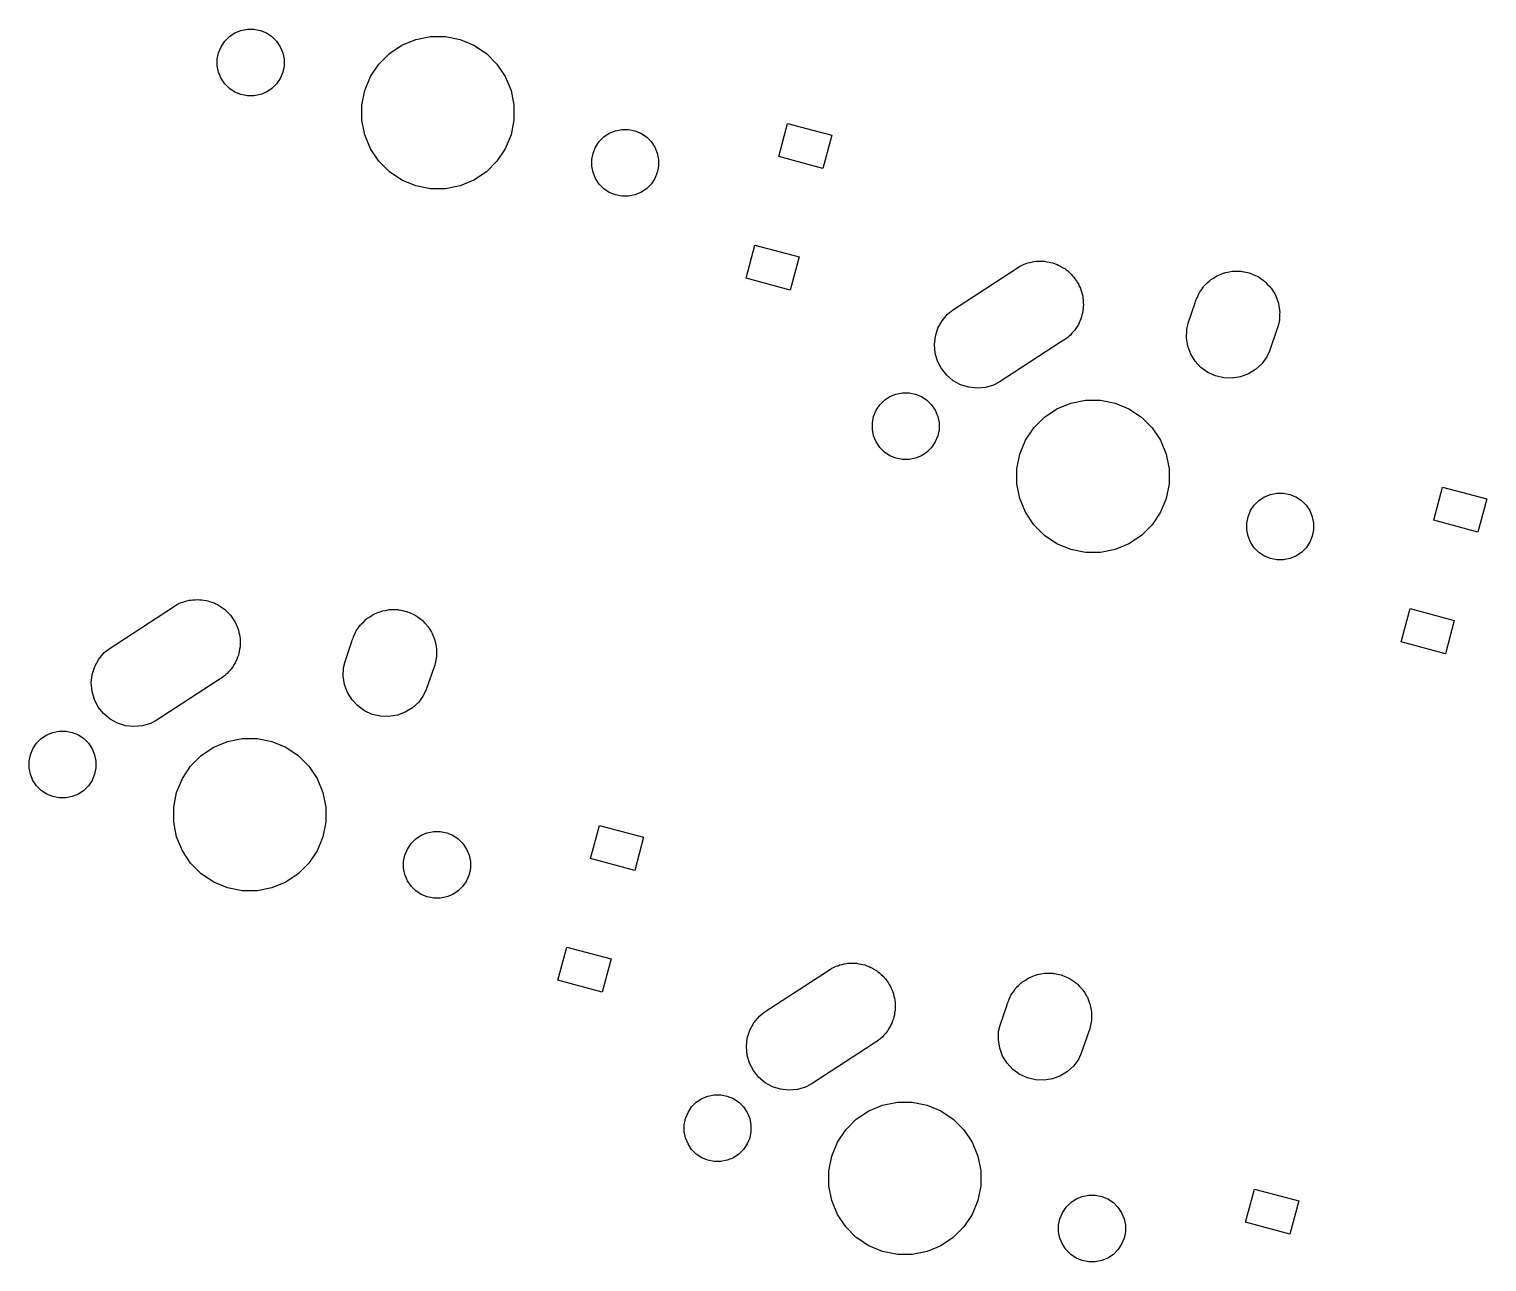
# Model space of a CAD drawing. Extents: x -662 to -203, y -195 to -58.
# Drawn here: x -429.08 to -390.87, y -130.26 to -97.95 of the extents above; entities that cross this region are included whole.
import ezdxf

# ---------------------------------------------------------------- set-up
doc = ezdxf.new("R2010")
doc.units = 0
doc.layers.add('BLACK', color=7, linetype='CONTINUOUS')

msp = doc.modelspace()

# ---------------------------------------------------------------- linework, layer by layer
at = {"layer": 'BLACK', "linetype": 'CONTINUOUS'}
for p, q in [((-423.95, -98.2714), (-423.828, -98.1495)), ((-423.828, -98.1495), (-423.685, -98.0537)), ((-423.685, -98.0537), (-423.526, -97.9878)), ((-423.526, -97.9878), (-423.357, -97.9541)), ((-423.357, -97.9541), (-423.185, -97.9541)), ((-423.185, -97.9541), (-423.015, -97.9878)), ((-423.015, -97.9878), (-422.856, -98.0537)), ((-422.856, -98.0537), (-422.713, -98.1495)), ((-422.713, -98.1495), (-422.591, -98.2714)), ((-418.945, -98.2267), (-418.56, -98.15)), ((-418.56, -98.15), (-418.167, -98.15)), ((-418.167, -98.15), (-417.782, -98.2267)), ((-424.112, -98.5739), (-424.046, -98.4147)), ((-424.046, -98.4147), (-423.95, -98.2714)), ((-422.591, -98.2714), (-422.495, -98.4147)), ((-422.495, -98.4147), (-422.429, -98.5739)), ((-419.635, -98.5952), (-419.308, -98.377)), ((-419.308, -98.377), (-418.945, -98.2267)), ((-417.782, -98.2267), (-417.419, -98.377)), ((-417.419, -98.377), (-417.093, -98.5952)), ((-424.146, -98.743), (-424.112, -98.5739)), ((-424.146, -98.9153), (-424.146, -98.743)), ((-424.112, -99.0844), (-424.146, -98.9153)), ((-422.429, -98.5739), (-422.396, -98.743)), ((-422.396, -98.9153), (-422.429, -99.0844)), ((-422.396, -98.743), (-422.396, -98.9153)), ((-420.131, -99.1995), (-419.913, -98.8729)), ((-419.913, -98.8729), (-419.635, -98.5952)), ((-417.093, -98.5952), (-416.815, -98.8729)), ((-416.815, -98.8729), (-416.597, -99.1995)), ((-424.046, -99.2436), (-424.112, -99.0844)), ((-423.95, -99.3869), (-424.046, -99.2436)), ((-422.495, -99.2436), (-422.591, -99.3869)), ((-422.429, -99.0844), (-422.495, -99.2436)), ((-420.281, -99.5623), (-420.131, -99.1995)), ((-416.597, -99.1995), (-416.447, -99.5623)), ((-423.828, -99.5088), (-423.95, -99.3869)), ((-423.685, -99.6045), (-423.828, -99.5088)), ((-423.526, -99.6705), (-423.685, -99.6045)), ((-423.357, -99.7041), (-423.526, -99.6705)), ((-423.185, -99.7041), (-423.357, -99.7041)), ((-423.015, -99.6705), (-423.185, -99.7041)), ((-422.856, -99.6045), (-423.015, -99.6705)), ((-422.713, -99.5088), (-422.856, -99.6045)), ((-422.591, -99.3869), (-422.713, -99.5088)), ((-420.358, -99.9476), (-420.281, -99.5623)), ((-416.447, -99.5623), (-416.37, -99.9476)), ((-420.358, -100.34), (-420.358, -99.9476)), ((-416.37, -99.9476), (-416.37, -100.34)), ((-420.281, -100.726), (-420.358, -100.34)), ((-416.37, -100.34), (-416.447, -100.726)), ((-409.432, -101.295), (-409.199, -100.425)), ((-409.199, -100.425), (-408.04, -100.736)), ((-420.131, -101.088), (-420.281, -100.726)), ((-416.447, -100.726), (-416.597, -101.088)), ((-414.137, -100.901), (-414.015, -100.779)), ((-414.015, -100.779), (-413.871, -100.683)), ((-413.871, -100.683), (-413.712, -100.617)), ((-413.712, -100.617), (-413.543, -100.584)), ((-413.543, -100.584), (-413.371, -100.584)), ((-413.371, -100.584), (-413.202, -100.617)), ((-413.202, -100.617), (-413.042, -100.683)), ((-413.042, -100.683), (-412.899, -100.779)), ((-412.899, -100.779), (-412.777, -100.901)), ((-408.04, -100.736), (-408.273, -101.605)), ((-419.913, -101.415), (-420.131, -101.088)), ((-416.597, -101.088), (-416.815, -101.415)), ((-414.332, -101.373), (-414.298, -101.204)), ((-414.298, -101.204), (-414.232, -101.044)), ((-414.232, -101.044), (-414.137, -100.901)), ((-412.777, -100.901), (-412.681, -101.044)), ((-412.681, -101.044), (-412.616, -101.204)), ((-412.616, -101.204), (-412.582, -101.373)), ((-419.635, -101.693), (-419.913, -101.415)), ((-416.815, -101.415), (-417.093, -101.693)), ((-414.332, -101.545), (-414.332, -101.373)), ((-414.298, -101.714), (-414.332, -101.545)), ((-412.582, -101.545), (-412.616, -101.714)), ((-412.582, -101.373), (-412.582, -101.545)), ((-408.273, -101.605), (-409.432, -101.295)), ((-419.308, -101.911), (-419.635, -101.693)), ((-418.945, -102.061), (-419.308, -101.911)), ((-417.419, -101.911), (-417.782, -102.061)), ((-417.093, -101.693), (-417.419, -101.911)), ((-414.232, -101.873), (-414.298, -101.714)), ((-414.137, -102.017), (-414.232, -101.873)), ((-412.681, -101.873), (-412.777, -102.017)), ((-412.616, -101.714), (-412.681, -101.873)), ((-418.56, -102.138), (-418.945, -102.061)), ((-418.167, -102.138), (-418.56, -102.138)), ((-417.782, -102.061), (-418.167, -102.138)), ((-414.015, -102.138), (-414.137, -102.017)), ((-413.871, -102.234), (-414.015, -102.138)), ((-413.712, -102.3), (-413.871, -102.234)), ((-413.543, -102.334), (-413.712, -102.3)), ((-413.371, -102.334), (-413.543, -102.334)), ((-413.202, -102.3), (-413.371, -102.334)), ((-413.042, -102.234), (-413.202, -102.3)), ((-412.899, -102.138), (-413.042, -102.234)), ((-412.777, -102.017), (-412.899, -102.138)), ((-410.286, -104.482), (-410.054, -103.613)), ((-410.054, -103.613), (-408.894, -103.924)), ((-408.894, -103.924), (-409.127, -104.793)), ((-404.879, -105.323), (-403.195, -104.225)), ((-403.195, -104.225), (-403.108, -104.167)), ((-403.108, -104.167), (-403.051, -104.143)), ((-403.051, -104.143), (-402.996, -104.115)), ((-402.996, -104.115), (-402.949, -104.101)), ((-402.949, -104.101), (-402.903, -104.082)), ((-402.903, -104.082), (-402.842, -104.07)), ((-402.842, -104.07), (-402.783, -104.053)), ((-402.783, -104.053), (-402.734, -104.048)), ((-402.734, -104.048), (-402.686, -104.039)), ((-402.686, -104.039), (-402.624, -104.039)), ((-402.624, -104.039), (-402.562, -104.034)), ((-402.562, -104.034), (-402.513, -104.039)), ((-402.513, -104.039), (-402.464, -104.039)), ((-402.464, -104.039), (-402.404, -104.051)), ((-402.404, -104.051), (-402.342, -104.058)), ((-402.342, -104.058), (-402.295, -104.073)), ((-402.295, -104.073), (-402.247, -104.082)), ((-402.247, -104.082), (-402.19, -104.106)), ((-402.19, -104.106), (-402.131, -104.124)), ((-402.131, -104.124), (-402.088, -104.148)), ((-402.088, -104.148), (-402.042, -104.167)), ((-402.042, -104.167), (-401.991, -104.201)), ((-401.991, -104.201), (-401.936, -104.231)), ((-401.936, -104.231), (-401.899, -104.263)), ((-401.899, -104.263), (-401.858, -104.29)), ((-401.858, -104.29), (-401.814, -104.334)), ((-409.127, -104.793), (-410.286, -104.482)), ((-401.814, -104.334), (-401.767, -104.374)), ((-401.767, -104.374), (-401.736, -104.412)), ((-401.736, -104.412), (-401.701, -104.447)), ((-401.701, -104.447), (-401.667, -104.498)), ((-401.667, -104.498), (-401.628, -104.547)), ((-401.628, -104.547), (-401.605, -104.59)), ((-401.605, -104.59), (-401.578, -104.631)), ((-401.578, -104.631), (-401.554, -104.688)), ((-398.287, -104.694), (-398.275, -104.677)), ((-398.275, -104.677), (-398.208, -104.615)), ((-398.208, -104.615), (-398.144, -104.551)), ((-398.144, -104.551), (-398.127, -104.54)), ((-398.127, -104.54), (-398.112, -104.526)), ((-398.112, -104.526), (-398.035, -104.478)), ((-398.035, -104.478), (-397.96, -104.428)), ((-397.96, -104.428), (-397.941, -104.42)), ((-397.941, -104.42), (-397.924, -104.41)), ((-397.924, -104.41), (-397.839, -104.378)), ((-397.839, -104.378), (-397.755, -104.343)), ((-397.755, -104.343), (-397.735, -104.339)), ((-397.735, -104.339), (-397.716, -104.332)), ((-397.716, -104.332), (-397.627, -104.318)), ((-397.627, -104.318), (-397.538, -104.3)), ((-397.538, -104.3), (-397.518, -104.3)), ((-397.518, -104.3), (-397.497, -104.297)), ((-397.497, -104.297), (-397.407, -104.3)), ((-397.407, -104.3), (-397.316, -104.3)), ((-397.316, -104.3), (-397.296, -104.304)), ((-397.296, -104.304), (-397.276, -104.305)), ((-397.276, -104.305), (-397.188, -104.326)), ((-397.188, -104.326), (-397.099, -104.343)), ((-397.099, -104.343), (-397.08, -104.351)), ((-397.08, -104.351), (-397.06, -104.356)), ((-397.06, -104.356), (-396.978, -104.394)), ((-396.978, -104.394), (-396.894, -104.428)), ((-396.894, -104.428), (-396.877, -104.44)), ((-396.877, -104.44), (-396.859, -104.448)), ((-396.859, -104.448), (-396.785, -104.501)), ((-396.785, -104.501), (-396.71, -104.551)), ((-396.71, -104.551), (-396.696, -104.566)), ((-396.696, -104.566), (-396.679, -104.578)), ((-396.679, -104.578), (-396.617, -104.644)), ((-396.617, -104.644), (-396.553, -104.708)), ((-401.554, -104.688), (-401.526, -104.743)), ((-401.526, -104.743), (-401.512, -104.79)), ((-401.512, -104.79), (-401.493, -104.836)), ((-401.493, -104.836), (-401.481, -104.897)), ((-401.481, -104.897), (-401.464, -104.956)), ((-401.464, -104.956), (-401.46, -105.005)), ((-401.46, -105.005), (-401.45, -105.053)), ((-401.45, -105.053), (-401.45, -105.115)), ((-398.509, -105.097), (-398.48, -105.027)), ((-398.48, -105.027), (-398.473, -105.008)), ((-398.473, -105.008), (-398.459, -104.976)), ((-398.459, -104.976), (-398.424, -104.892)), ((-398.424, -104.892), (-398.413, -104.875)), ((-398.413, -104.875), (-398.404, -104.857)), ((-398.404, -104.857), (-398.351, -104.783)), ((-398.351, -104.783), (-398.301, -104.708)), ((-398.301, -104.708), (-398.287, -104.694)), ((-396.553, -104.708), (-396.542, -104.725)), ((-396.542, -104.725), (-396.528, -104.74)), ((-396.528, -104.74), (-396.481, -104.817)), ((-396.481, -104.817), (-396.43, -104.892)), ((-396.43, -104.892), (-396.422, -104.911)), ((-396.422, -104.911), (-396.412, -104.929)), ((-396.412, -104.929), (-396.38, -105.013)), ((-396.38, -105.013), (-396.346, -105.097)), ((-405.151, -105.596), (-405.009, -105.427)), ((-405.009, -105.427), (-404.879, -105.323)), ((-401.469, -105.397), (-401.484, -105.444)), ((-401.462, -105.335), (-401.469, -105.397)), ((-401.45, -105.275), (-401.462, -105.335)), ((-401.45, -105.115), (-401.445, -105.177)), ((-401.445, -105.177), (-401.45, -105.226)), ((-401.45, -105.226), (-401.45, -105.275)), ((-398.698, -105.662), (-398.516, -105.131)), ((-398.516, -105.131), (-398.509, -105.097)), ((-396.346, -105.097), (-396.342, -105.117)), ((-396.342, -105.117), (-396.334, -105.136)), ((-396.334, -105.136), (-396.32, -105.226)), ((-396.32, -105.226), (-396.302, -105.314)), ((-396.302, -105.314), (-396.302, -105.335)), ((-396.302, -105.335), (-396.299, -105.355)), ((-396.299, -105.355), (-396.302, -105.445)), ((-405.324, -106.002), (-405.258, -105.791)), ((-405.258, -105.791), (-405.151, -105.596)), ((-401.642, -105.803), (-401.674, -105.84)), ((-401.613, -105.748), (-401.642, -105.803)), ((-401.578, -105.697), (-401.613, -105.748)), ((-401.559, -105.651), (-401.578, -105.697)), ((-401.536, -105.608), (-401.559, -105.651)), ((-401.517, -105.549), (-401.536, -105.608)), ((-401.493, -105.492), (-401.517, -105.549)), ((-401.484, -105.444), (-401.493, -105.492)), ((-398.744, -106.045), (-398.736, -105.824)), ((-398.736, -105.824), (-398.698, -105.662)), ((-396.375, -105.823), (-396.57, -106.393)), ((-396.346, -105.753), (-396.375, -105.823)), ((-396.328, -105.665), (-396.346, -105.753)), ((-396.307, -105.577), (-396.328, -105.665)), ((-396.306, -105.556), (-396.307, -105.577)), ((-396.302, -105.536), (-396.306, -105.556)), ((-396.302, -105.445), (-396.302, -105.536)), ((-405.349, -106.222), (-405.324, -106.002)), ((-402.048, -106.163), (-403.65, -107.208)), ((-402.042, -106.161), (-402.048, -106.163)), ((-401.956, -106.103), (-402.042, -106.161)), ((-401.914, -106.076), (-401.956, -106.103)), ((-401.909, -106.072), (-401.914, -106.076)), ((-401.858, -106.038), (-401.909, -106.072)), ((-401.823, -106.003), (-401.858, -106.038)), ((-401.785, -105.972), (-401.823, -106.003)), ((-401.745, -105.925), (-401.785, -105.972)), ((-401.701, -105.881), (-401.745, -105.925)), ((-401.674, -105.84), (-401.701, -105.881)), ((-398.709, -106.264), (-398.744, -106.045)), ((-405.329, -106.443), (-405.349, -106.222)), ((-405.268, -106.656), (-405.329, -106.443)), ((-398.632, -106.472), (-398.709, -106.264)), ((-398.515, -106.66), (-398.632, -106.472)), ((-396.639, -106.544), (-396.769, -106.723)), ((-396.57, -106.393), (-396.639, -106.544)), ((-405.165, -106.852), (-405.268, -106.656)), ((-405.027, -107.025), (-405.165, -106.852)), ((-398.364, -106.822), (-398.515, -106.66)), ((-398.185, -106.952), (-398.364, -106.822)), ((-397.983, -107.044), (-398.185, -106.952)), ((-396.931, -106.874), (-397.12, -106.991)), ((-396.769, -106.723), (-396.931, -106.874)), ((-404.857, -107.168), (-405.027, -107.025)), ((-404.663, -107.275), (-404.857, -107.168)), ((-404.451, -107.341), (-404.663, -107.275)), ((-404.231, -107.365), (-404.451, -107.341)), ((-404.01, -107.346), (-404.231, -107.365)), ((-403.798, -107.284), (-404.01, -107.346)), ((-403.65, -107.208), (-403.798, -107.284)), ((-397.767, -107.095), (-397.983, -107.044)), ((-397.546, -107.103), (-397.767, -107.095)), ((-397.327, -107.068), (-397.546, -107.103)), ((-397.12, -106.991), (-397.327, -107.068)), ((-406.782, -107.802), (-406.66, -107.68)), ((-406.66, -107.68), (-406.517, -107.584)), ((-406.517, -107.584), (-406.358, -107.518)), ((-406.358, -107.518), (-406.189, -107.485)), ((-406.189, -107.485), (-406.016, -107.485)), ((-406.016, -107.485), (-405.847, -107.518)), ((-405.847, -107.518), (-405.688, -107.584)), ((-405.688, -107.584), (-405.545, -107.68)), ((-405.545, -107.68), (-405.423, -107.802)), ((-401.777, -107.757), (-401.392, -107.681)), ((-401.392, -107.681), (-400.999, -107.681)), ((-400.999, -107.681), (-400.614, -107.757)), ((-406.977, -108.274), (-406.944, -108.105)), ((-406.944, -108.105), (-406.878, -107.945)), ((-406.878, -107.945), (-406.782, -107.802)), ((-405.423, -107.802), (-405.327, -107.945)), ((-405.327, -107.945), (-405.261, -108.105)), ((-405.261, -108.105), (-405.227, -108.274)), ((-402.467, -108.126), (-402.14, -107.908)), ((-402.14, -107.908), (-401.777, -107.757)), ((-400.614, -107.757), (-400.251, -107.908)), ((-400.251, -107.908), (-399.925, -108.126)), ((-406.977, -108.446), (-406.977, -108.274)), ((-406.944, -108.615), (-406.977, -108.446)), ((-405.227, -108.446), (-405.261, -108.615)), ((-405.227, -108.274), (-405.227, -108.446)), ((-402.963, -108.73), (-402.744, -108.404)), ((-402.744, -108.404), (-402.467, -108.126)), ((-399.925, -108.126), (-399.647, -108.404)), ((-399.647, -108.404), (-399.429, -108.73)), ((-406.878, -108.774), (-406.944, -108.615)), ((-406.782, -108.918), (-406.878, -108.774)), ((-405.327, -108.774), (-405.423, -108.918)), ((-405.261, -108.615), (-405.327, -108.774)), ((-403.113, -109.093), (-402.963, -108.73)), ((-399.429, -108.73), (-399.278, -109.093)), ((-406.66, -109.04), (-406.782, -108.918)), ((-406.517, -109.135), (-406.66, -109.04)), ((-406.358, -109.201), (-406.517, -109.135)), ((-406.189, -109.235), (-406.358, -109.201)), ((-406.016, -109.235), (-406.189, -109.235)), ((-405.847, -109.201), (-406.016, -109.235)), ((-405.688, -109.135), (-405.847, -109.201)), ((-405.545, -109.04), (-405.688, -109.135)), ((-405.423, -108.918), (-405.545, -109.04)), ((-403.189, -109.478), (-403.113, -109.093)), ((-399.278, -109.093), (-399.202, -109.478)), ((-403.189, -109.871), (-403.189, -109.478)), ((-399.202, -109.478), (-399.202, -109.871)), ((-403.113, -110.256), (-403.189, -109.871)), ((-399.202, -109.871), (-399.278, -110.256)), ((-392.264, -110.826), (-392.031, -109.956)), ((-392.031, -109.956), (-390.872, -110.267)), ((-402.963, -110.619), (-403.113, -110.256)), ((-399.278, -110.256), (-399.429, -110.619)), ((-396.968, -110.432), (-396.846, -110.31)), ((-396.846, -110.31), (-396.703, -110.214)), ((-396.703, -110.214), (-396.544, -110.148)), ((-396.544, -110.148), (-396.375, -110.114)), ((-396.375, -110.114), (-396.202, -110.114)), ((-396.202, -110.114), (-396.033, -110.148)), ((-396.033, -110.148), (-395.874, -110.214)), ((-395.874, -110.214), (-395.731, -110.31)), ((-395.731, -110.31), (-395.609, -110.432)), ((-390.872, -110.267), (-391.105, -111.136)), ((-402.744, -110.946), (-402.963, -110.619)), ((-399.429, -110.619), (-399.647, -110.946)), ((-397.164, -110.903), (-397.13, -110.734)), ((-397.13, -110.734), (-397.064, -110.575)), ((-397.064, -110.575), (-396.968, -110.432)), ((-395.609, -110.432), (-395.513, -110.575)), ((-395.513, -110.575), (-395.447, -110.734)), ((-395.447, -110.734), (-395.414, -110.903)), ((-402.467, -111.223), (-402.744, -110.946)), ((-399.647, -110.946), (-399.925, -111.223)), ((-397.164, -111.076), (-397.164, -110.903)), ((-397.13, -111.245), (-397.164, -111.076)), ((-395.414, -111.076), (-395.447, -111.245)), ((-395.414, -110.903), (-395.414, -111.076)), ((-391.105, -111.136), (-392.264, -110.826)), ((-402.14, -111.442), (-402.467, -111.223)), ((-401.777, -111.592), (-402.14, -111.442)), ((-400.251, -111.442), (-400.614, -111.592)), ((-399.925, -111.223), (-400.251, -111.442)), ((-397.064, -111.404), (-397.13, -111.245)), ((-396.968, -111.547), (-397.064, -111.404)), ((-396.846, -111.669), (-396.968, -111.547)), ((-395.609, -111.547), (-395.731, -111.669)), ((-395.513, -111.404), (-395.609, -111.547)), ((-395.447, -111.245), (-395.513, -111.404)), ((-401.392, -111.669), (-401.777, -111.592)), ((-400.999, -111.669), (-401.392, -111.669)), ((-400.614, -111.592), (-400.999, -111.669)), ((-396.703, -111.765), (-396.846, -111.669)), ((-396.544, -111.831), (-396.703, -111.765)), ((-396.375, -111.864), (-396.544, -111.831)), ((-396.202, -111.864), (-396.375, -111.864)), ((-396.033, -111.831), (-396.202, -111.864)), ((-395.874, -111.765), (-396.033, -111.831)), ((-395.731, -111.669), (-395.874, -111.765)), ((-425.294, -113.095), (-425.207, -113.037)), ((-425.207, -113.037), (-425.15, -113.013)), ((-425.15, -113.013), (-425.095, -112.985)), ((-425.095, -112.985), (-425.047, -112.971)), ((-425.047, -112.971), (-425.002, -112.952)), ((-425.002, -112.952), (-424.941, -112.94)), ((-424.941, -112.94), (-424.882, -112.923)), ((-424.882, -112.923), (-424.833, -112.919)), ((-424.833, -112.919), (-424.785, -112.909)), ((-424.785, -112.909), (-424.723, -112.909)), ((-424.723, -112.909), (-424.661, -112.904)), ((-424.661, -112.904), (-424.612, -112.909)), ((-424.612, -112.909), (-424.563, -112.909)), ((-424.563, -112.909), (-424.502, -112.921)), ((-424.502, -112.921), (-424.441, -112.928)), ((-424.441, -112.928), (-424.394, -112.943)), ((-424.394, -112.943), (-424.346, -112.952)), ((-424.346, -112.952), (-424.288, -112.976)), ((-424.288, -112.976), (-424.229, -112.995)), ((-424.229, -112.995), (-424.186, -113.018)), ((-424.186, -113.018), (-424.141, -113.037)), ((-424.141, -113.037), (-424.089, -113.072)), ((-424.089, -113.072), (-424.035, -113.101)), ((-426.978, -114.193), (-425.294, -113.095)), ((-424.035, -113.101), (-423.998, -113.133)), ((-423.998, -113.133), (-423.957, -113.16)), ((-423.957, -113.16), (-423.913, -113.204)), ((-423.913, -113.204), (-423.865, -113.244)), ((-423.865, -113.244), (-423.835, -113.282)), ((-423.835, -113.282), (-423.8, -113.317)), ((-423.8, -113.317), (-423.766, -113.368)), ((-423.766, -113.368), (-423.727, -113.417)), ((-423.727, -113.417), (-423.704, -113.46)), ((-423.704, -113.46), (-423.677, -113.501)), ((-420.307, -113.485), (-420.243, -113.421)), ((-420.243, -113.421), (-420.226, -113.41)), ((-420.226, -113.41), (-420.211, -113.396)), ((-420.211, -113.396), (-420.134, -113.349)), ((-420.134, -113.349), (-420.059, -113.298)), ((-420.059, -113.298), (-420.04, -113.291)), ((-420.04, -113.291), (-420.023, -113.28)), ((-420.023, -113.28), (-419.938, -113.248)), ((-419.938, -113.248), (-419.854, -113.214)), ((-419.854, -113.214), (-419.834, -113.21)), ((-419.834, -113.21), (-419.815, -113.202)), ((-419.815, -113.202), (-419.726, -113.188)), ((-419.726, -113.188), (-419.637, -113.17)), ((-419.637, -113.17), (-419.616, -113.17)), ((-419.616, -113.17), (-419.596, -113.167)), ((-419.596, -113.167), (-419.506, -113.17)), ((-419.506, -113.17), (-419.415, -113.17)), ((-419.415, -113.17), (-419.395, -113.174)), ((-419.395, -113.174), (-419.375, -113.175)), ((-419.375, -113.175), (-419.287, -113.196)), ((-419.287, -113.196), (-419.198, -113.214)), ((-419.198, -113.214), (-419.179, -113.221)), ((-419.179, -113.221), (-419.159, -113.226)), ((-419.159, -113.226), (-419.077, -113.264)), ((-419.077, -113.264), (-418.993, -113.298)), ((-418.993, -113.298), (-418.976, -113.31)), ((-418.976, -113.31), (-418.958, -113.318)), ((-418.958, -113.318), (-418.884, -113.371)), ((-418.884, -113.371), (-418.809, -113.421)), ((-418.809, -113.421), (-418.794, -113.436)), ((-418.794, -113.436), (-418.778, -113.448)), ((-418.778, -113.448), (-418.716, -113.514)), ((-393.118, -114.013), (-392.885, -113.144)), ((-392.885, -113.144), (-391.726, -113.454)), ((-391.726, -113.454), (-391.959, -114.324)), ((-423.677, -113.501), (-423.653, -113.558)), ((-423.653, -113.558), (-423.625, -113.613)), ((-423.625, -113.613), (-423.611, -113.661)), ((-423.611, -113.661), (-423.592, -113.706)), ((-423.592, -113.706), (-423.58, -113.767)), ((-423.58, -113.767), (-423.563, -113.826)), ((-423.563, -113.826), (-423.558, -113.875)), ((-420.572, -113.878), (-420.558, -113.846)), ((-420.558, -113.846), (-420.523, -113.762)), ((-420.523, -113.762), (-420.512, -113.745)), ((-420.512, -113.745), (-420.503, -113.727)), ((-420.503, -113.727), (-420.45, -113.653)), ((-420.45, -113.653), (-420.4, -113.578)), ((-420.4, -113.578), (-420.385, -113.564)), ((-420.385, -113.564), (-420.373, -113.547)), ((-420.373, -113.547), (-420.307, -113.485)), ((-418.716, -113.514), (-418.652, -113.578)), ((-418.652, -113.578), (-418.641, -113.595)), ((-418.641, -113.595), (-418.627, -113.61)), ((-418.627, -113.61), (-418.579, -113.687)), ((-418.579, -113.687), (-418.529, -113.762)), ((-418.529, -113.762), (-418.521, -113.781)), ((-418.521, -113.781), (-418.511, -113.799)), ((-418.511, -113.799), (-418.479, -113.884)), ((-427.107, -114.297), (-426.978, -114.193)), ((-423.561, -114.206), (-423.568, -114.267)), ((-423.549, -114.145), (-423.561, -114.206)), ((-423.558, -113.875), (-423.549, -113.923)), ((-423.549, -113.923), (-423.549, -113.985)), ((-423.549, -113.985), (-423.543, -114.047)), ((-423.543, -114.047), (-423.549, -114.096)), ((-423.549, -114.096), (-423.549, -114.145)), ((-420.797, -114.532), (-420.615, -114.002)), ((-420.615, -114.002), (-420.608, -113.967)), ((-420.608, -113.967), (-420.579, -113.897)), ((-420.579, -113.897), (-420.572, -113.878)), ((-418.479, -113.884), (-418.444, -113.967)), ((-418.444, -113.967), (-418.44, -113.987)), ((-418.44, -113.987), (-418.433, -114.006)), ((-418.433, -114.006), (-418.419, -114.096)), ((-418.419, -114.096), (-418.401, -114.185)), ((-418.401, -114.185), (-418.401, -114.205)), ((-418.401, -114.205), (-418.398, -114.225)), ((-418.398, -114.225), (-418.401, -114.316)), ((-391.959, -114.324), (-393.118, -114.013)), ((-427.357, -114.661), (-427.25, -114.467)), ((-427.25, -114.467), (-427.107, -114.297)), ((-423.677, -114.567), (-423.711, -114.618)), ((-423.658, -114.522), (-423.677, -114.567)), ((-423.634, -114.478), (-423.658, -114.522)), ((-423.616, -114.419), (-423.634, -114.478)), ((-423.592, -114.362), (-423.616, -114.419)), ((-423.583, -114.314), (-423.592, -114.362)), ((-423.568, -114.267), (-423.583, -114.314)), ((-420.835, -114.694), (-420.797, -114.532)), ((-418.427, -114.535), (-418.444, -114.623)), ((-418.406, -114.447), (-418.427, -114.535)), ((-418.405, -114.426), (-418.406, -114.447)), ((-418.401, -114.406), (-418.405, -114.426)), ((-418.401, -114.316), (-418.401, -114.406)), ((-427.447, -115.092), (-427.423, -114.872)), ((-427.423, -114.872), (-427.357, -114.661)), ((-424.054, -114.973), (-424.141, -115.031)), ((-424.013, -114.946), (-424.054, -114.973)), ((-424.008, -114.942), (-424.013, -114.946)), ((-423.957, -114.908), (-424.008, -114.942)), ((-423.922, -114.873), (-423.957, -114.908)), ((-423.884, -114.842), (-423.922, -114.873)), ((-423.844, -114.795), (-423.884, -114.842)), ((-423.8, -114.751), (-423.844, -114.795)), ((-423.773, -114.71), (-423.8, -114.751)), ((-423.741, -114.673), (-423.773, -114.71)), ((-423.711, -114.618), (-423.741, -114.673)), ((-420.843, -114.915), (-420.835, -114.694)), ((-420.808, -115.134), (-420.843, -114.915)), ((-418.473, -114.694), (-418.669, -115.263)), ((-418.444, -114.623), (-418.473, -114.694)), ((-427.428, -115.313), (-427.447, -115.092)), ((-427.366, -115.526), (-427.428, -115.313)), ((-424.147, -115.033), (-425.749, -116.078)), ((-424.141, -115.031), (-424.147, -115.033)), ((-420.73, -115.342), (-420.808, -115.134)), ((-420.614, -115.53), (-420.73, -115.342)), ((-418.669, -115.263), (-418.738, -115.414)), ((-427.264, -115.723), (-427.366, -115.526)), ((-427.125, -115.895), (-427.264, -115.723)), ((-420.463, -115.693), (-420.614, -115.53)), ((-420.283, -115.822), (-420.463, -115.693)), ((-419.03, -115.744), (-419.218, -115.861)), ((-418.867, -115.593), (-419.03, -115.744)), ((-418.738, -115.414), (-418.867, -115.593)), ((-426.956, -116.038), (-427.125, -115.895)), ((-426.762, -116.145), (-426.956, -116.038)), ((-425.749, -116.078), (-425.896, -116.155)), ((-420.082, -115.914), (-420.283, -115.822)), ((-419.866, -115.965), (-420.082, -115.914)), ((-419.645, -115.973), (-419.866, -115.965)), ((-419.426, -115.938), (-419.645, -115.973)), ((-419.218, -115.861), (-419.426, -115.938)), ((-428.759, -116.55), (-428.616, -116.455)), ((-428.616, -116.455), (-428.456, -116.389)), ((-428.456, -116.389), (-428.287, -116.355)), ((-428.287, -116.355), (-428.115, -116.355)), ((-428.115, -116.355), (-427.946, -116.389)), ((-427.946, -116.389), (-427.787, -116.455)), ((-427.787, -116.455), (-427.643, -116.55)), ((-426.55, -116.211), (-426.762, -116.145)), ((-426.33, -116.236), (-426.55, -116.211)), ((-426.109, -116.216), (-426.33, -116.236)), ((-425.896, -116.155), (-426.109, -116.216)), ((-429.043, -116.975), (-428.977, -116.816)), ((-428.977, -116.816), (-428.881, -116.672)), ((-428.881, -116.672), (-428.759, -116.55)), ((-427.643, -116.55), (-427.522, -116.672)), ((-427.522, -116.672), (-427.426, -116.816)), ((-427.426, -116.816), (-427.36, -116.975)), ((-424.565, -116.996), (-424.239, -116.778)), ((-424.239, -116.778), (-423.876, -116.628)), ((-423.876, -116.628), (-423.491, -116.551)), ((-423.491, -116.551), (-423.098, -116.551)), ((-423.098, -116.551), (-422.713, -116.628)), ((-422.713, -116.628), (-422.35, -116.778)), ((-422.35, -116.778), (-422.023, -116.996)), ((-429.076, -117.144), (-429.043, -116.975)), ((-429.076, -117.316), (-429.076, -117.144)), ((-427.36, -116.975), (-427.326, -117.144)), ((-427.326, -117.144), (-427.326, -117.316)), ((-425.061, -117.6), (-424.843, -117.274)), ((-424.843, -117.274), (-424.565, -116.996)), ((-422.023, -116.996), (-421.746, -117.274)), ((-421.746, -117.274), (-421.527, -117.6)), ((-429.043, -117.485), (-429.076, -117.316)), ((-428.977, -117.644), (-429.043, -117.485)), ((-428.881, -117.788), (-428.977, -117.644)), ((-427.426, -117.644), (-427.522, -117.788)), ((-427.36, -117.485), (-427.426, -117.644)), ((-427.326, -117.316), (-427.36, -117.485)), ((-425.212, -117.963), (-425.061, -117.6)), ((-421.527, -117.6), (-421.377, -117.963)), ((-428.759, -117.91), (-428.881, -117.788)), ((-428.616, -118.005), (-428.759, -117.91)), ((-428.456, -118.071), (-428.616, -118.005)), ((-427.787, -118.005), (-427.946, -118.071)), ((-427.643, -117.91), (-427.787, -118.005)), ((-427.522, -117.788), (-427.643, -117.91)), ((-425.288, -118.348), (-425.212, -117.963)), ((-421.377, -117.963), (-421.3, -118.348)), ((-428.287, -118.105), (-428.456, -118.071)), ((-428.115, -118.105), (-428.287, -118.105)), ((-427.946, -118.071), (-428.115, -118.105)), ((-425.288, -118.741), (-425.288, -118.348)), ((-421.3, -118.348), (-421.3, -118.741)), ((-425.212, -119.126), (-425.288, -118.741)), ((-421.3, -118.741), (-421.377, -119.126)), ((-425.061, -119.489), (-425.212, -119.126)), ((-421.377, -119.126), (-421.527, -119.489)), ((-419.067, -119.302), (-418.945, -119.18)), ((-418.945, -119.18), (-418.802, -119.084)), ((-418.802, -119.084), (-418.643, -119.018)), ((-418.643, -119.018), (-418.474, -118.985)), ((-418.474, -118.985), (-418.301, -118.985)), ((-418.301, -118.985), (-418.132, -119.018)), ((-418.132, -119.018), (-417.973, -119.084)), ((-417.973, -119.084), (-417.83, -119.18)), ((-417.83, -119.18), (-417.708, -119.302)), ((-414.363, -119.696), (-414.13, -118.826)), ((-414.13, -118.826), (-412.971, -119.137)), ((-412.971, -119.137), (-413.204, -120.006)), ((-424.843, -119.816), (-425.061, -119.489)), ((-421.527, -119.489), (-421.746, -119.816)), ((-419.229, -119.604), (-419.163, -119.445)), ((-419.163, -119.445), (-419.067, -119.302)), ((-417.708, -119.302), (-417.612, -119.445)), ((-417.612, -119.445), (-417.546, -119.604)), ((-424.565, -120.094), (-424.843, -119.816)), ((-421.746, -119.816), (-422.023, -120.094)), ((-419.262, -119.773), (-419.229, -119.604)), ((-419.262, -119.946), (-419.262, -119.773)), ((-419.229, -120.115), (-419.262, -119.946)), ((-417.546, -119.604), (-417.512, -119.773)), ((-417.512, -119.946), (-417.546, -120.115)), ((-417.512, -119.773), (-417.512, -119.946)), ((-413.204, -120.006), (-414.363, -119.696)), ((-424.239, -120.312), (-424.565, -120.094)), ((-423.876, -120.462), (-424.239, -120.312)), ((-422.35, -120.312), (-422.713, -120.462)), ((-422.023, -120.094), (-422.35, -120.312)), ((-419.163, -120.274), (-419.229, -120.115)), ((-419.067, -120.417), (-419.163, -120.274)), ((-417.612, -120.274), (-417.708, -120.417)), ((-417.546, -120.115), (-417.612, -120.274)), ((-423.491, -120.539), (-423.876, -120.462)), ((-423.098, -120.539), (-423.491, -120.539)), ((-422.713, -120.462), (-423.098, -120.539)), ((-418.945, -120.539), (-419.067, -120.417)), ((-418.802, -120.635), (-418.945, -120.539)), ((-418.643, -120.701), (-418.802, -120.635)), ((-418.474, -120.735), (-418.643, -120.701)), ((-418.132, -120.701), (-418.301, -120.735)), ((-417.973, -120.635), (-418.132, -120.701)), ((-417.83, -120.539), (-417.973, -120.635)), ((-417.708, -120.417), (-417.83, -120.539)), ((-418.301, -120.735), (-418.474, -120.735)), ((-415.217, -122.883), (-414.984, -122.014)), ((-414.984, -122.014), (-413.825, -122.324)), ((-413.825, -122.324), (-414.058, -123.194)), ((-409.809, -123.724), (-408.125, -122.626)), ((-408.125, -122.626), (-408.038, -122.568)), ((-408.038, -122.568), (-407.981, -122.544)), ((-407.981, -122.544), (-407.926, -122.516)), ((-407.926, -122.516), (-407.879, -122.502)), ((-407.879, -122.502), (-407.834, -122.483)), ((-407.834, -122.483), (-407.773, -122.471)), ((-407.773, -122.471), (-407.714, -122.454)), ((-407.714, -122.454), (-407.665, -122.449)), ((-407.665, -122.449), (-407.616, -122.44)), ((-407.616, -122.44), (-407.554, -122.44)), ((-407.554, -122.44), (-407.493, -122.434)), ((-407.493, -122.434), (-407.444, -122.44)), ((-407.444, -122.44), (-407.395, -122.44)), ((-407.395, -122.44), (-407.334, -122.452)), ((-407.334, -122.452), (-407.272, -122.459)), ((-407.272, -122.459), (-407.226, -122.473)), ((-407.226, -122.473), (-407.177, -122.483)), ((-407.177, -122.483), (-407.12, -122.507)), ((-407.12, -122.507), (-407.061, -122.525)), ((-407.061, -122.525), (-407.018, -122.549)), ((-407.018, -122.549), (-406.973, -122.568)), ((-406.973, -122.568), (-406.921, -122.602)), ((-406.921, -122.602), (-406.867, -122.632)), ((-406.867, -122.632), (-406.829, -122.664)), ((-414.058, -123.194), (-415.217, -122.883)), ((-406.829, -122.664), (-406.788, -122.691)), ((-406.788, -122.691), (-406.745, -122.735)), ((-406.745, -122.735), (-406.697, -122.775)), ((-406.697, -122.775), (-406.666, -122.813)), ((-406.666, -122.813), (-406.632, -122.848)), ((-406.632, -122.848), (-406.597, -122.899)), ((-406.597, -122.899), (-406.559, -122.947)), ((-406.559, -122.947), (-406.536, -122.991)), ((-406.536, -122.991), (-406.509, -123.032)), ((-403.205, -123.078), (-403.139, -123.016)), ((-403.139, -123.016), (-403.075, -122.952)), ((-403.075, -122.952), (-403.058, -122.941)), ((-403.058, -122.941), (-403.043, -122.927)), ((-403.043, -122.927), (-402.966, -122.879)), ((-402.966, -122.879), (-402.891, -122.829)), ((-402.891, -122.829), (-402.872, -122.821)), ((-402.872, -122.821), (-402.854, -122.81)), ((-402.854, -122.81), (-402.77, -122.779)), ((-402.77, -122.779), (-402.686, -122.744)), ((-402.686, -122.744), (-402.666, -122.74)), ((-402.666, -122.74), (-402.647, -122.733)), ((-402.647, -122.733), (-402.557, -122.719)), ((-402.557, -122.719), (-402.469, -122.701)), ((-402.469, -122.701), (-402.448, -122.701)), ((-402.448, -122.701), (-402.428, -122.698)), ((-402.428, -122.698), (-402.338, -122.701)), ((-402.338, -122.701), (-402.247, -122.701)), ((-402.247, -122.701), (-402.227, -122.705)), ((-402.227, -122.705), (-402.206, -122.706)), ((-402.206, -122.706), (-402.118, -122.727)), ((-402.118, -122.727), (-402.03, -122.744)), ((-402.03, -122.744), (-402.011, -122.752)), ((-402.011, -122.752), (-401.991, -122.757)), ((-401.991, -122.757), (-401.909, -122.794)), ((-401.909, -122.794), (-401.825, -122.829)), ((-401.825, -122.829), (-401.808, -122.84)), ((-401.808, -122.84), (-401.789, -122.849)), ((-401.789, -122.849), (-401.716, -122.902)), ((-401.716, -122.902), (-401.641, -122.952)), ((-401.641, -122.952), (-401.626, -122.967)), ((-401.626, -122.967), (-401.61, -122.979)), ((-401.61, -122.979), (-401.548, -123.045)), ((-406.509, -123.032), (-406.485, -123.089)), ((-406.485, -123.089), (-406.456, -123.144)), ((-406.456, -123.144), (-406.443, -123.191)), ((-406.443, -123.191), (-406.424, -123.237)), ((-406.424, -123.237), (-406.412, -123.297)), ((-406.412, -123.297), (-406.394, -123.357)), ((-406.394, -123.357), (-406.39, -123.406)), ((-403.404, -123.409), (-403.389, -123.377)), ((-403.389, -123.377), (-403.355, -123.293)), ((-403.355, -123.293), (-403.343, -123.276)), ((-403.343, -123.276), (-403.335, -123.257)), ((-403.335, -123.257), (-403.282, -123.184)), ((-403.282, -123.184), (-403.232, -123.109)), ((-403.232, -123.109), (-403.217, -123.094)), ((-403.217, -123.094), (-403.205, -123.078)), ((-401.548, -123.045), (-401.484, -123.109)), ((-401.484, -123.109), (-401.473, -123.126)), ((-401.473, -123.126), (-401.459, -123.141)), ((-401.459, -123.141), (-401.411, -123.218)), ((-401.411, -123.218), (-401.361, -123.293)), ((-401.361, -123.293), (-401.353, -123.312)), ((-401.353, -123.312), (-401.342, -123.33)), ((-401.342, -123.33), (-401.311, -123.414)), ((-409.939, -123.828), (-409.809, -123.724)), ((-406.393, -123.736), (-406.399, -123.798)), ((-406.381, -123.676), (-406.393, -123.736)), ((-406.39, -123.406), (-406.381, -123.454)), ((-406.381, -123.454), (-406.381, -123.516)), ((-406.381, -123.516), (-406.375, -123.578)), ((-406.375, -123.578), (-406.381, -123.626)), ((-406.381, -123.626), (-406.381, -123.676)), ((-403.629, -124.063), (-403.446, -123.532)), ((-403.446, -123.532), (-403.44, -123.498)), ((-403.44, -123.498), (-403.411, -123.428)), ((-403.411, -123.428), (-403.404, -123.409)), ((-401.311, -123.414), (-401.276, -123.498)), ((-401.276, -123.498), (-401.272, -123.518)), ((-401.272, -123.518), (-401.265, -123.537)), ((-401.265, -123.537), (-401.25, -123.626)), ((-401.25, -123.626), (-401.233, -123.715)), ((-401.233, -123.715), (-401.233, -123.736)), ((-401.233, -123.736), (-401.23, -123.756)), ((-401.23, -123.756), (-401.233, -123.846)), ((-410.188, -124.192), (-410.082, -123.997)), ((-410.082, -123.997), (-409.939, -123.828)), ((-406.543, -124.149), (-406.573, -124.203)), ((-406.509, -124.098), (-406.543, -124.149)), ((-406.49, -124.052), (-406.509, -124.098)), ((-406.466, -124.009), (-406.49, -124.052)), ((-406.448, -123.95), (-406.466, -124.009)), ((-406.424, -123.893), (-406.448, -123.95)), ((-406.414, -123.845), (-406.424, -123.893)), ((-406.399, -123.798), (-406.414, -123.845)), ((-403.667, -124.225), (-403.629, -124.063)), ((-401.276, -124.154), (-401.305, -124.224)), ((-401.258, -124.065), (-401.276, -124.154)), ((-401.238, -123.977), (-401.258, -124.065)), ((-401.237, -123.957), (-401.238, -123.977)), ((-401.233, -123.937), (-401.237, -123.957)), ((-401.233, -123.846), (-401.233, -123.937)), ((-410.279, -124.623), (-410.255, -124.403)), ((-410.255, -124.403), (-410.188, -124.192)), ((-406.886, -124.504), (-406.973, -124.562)), ((-406.845, -124.477), (-406.886, -124.504)), ((-406.84, -124.473), (-406.845, -124.477)), ((-406.788, -124.439), (-406.84, -124.473)), ((-406.754, -124.404), (-406.788, -124.439)), ((-406.715, -124.373), (-406.754, -124.404)), ((-406.676, -124.326), (-406.715, -124.373)), ((-406.632, -124.282), (-406.676, -124.326)), ((-406.604, -124.241), (-406.632, -124.282)), ((-406.573, -124.203), (-406.604, -124.241)), ((-403.675, -124.446), (-403.667, -124.225)), ((-403.639, -124.665), (-403.675, -124.446)), ((-401.305, -124.224), (-401.5, -124.793)), ((-410.26, -124.844), (-410.279, -124.623)), ((-410.198, -125.057), (-410.26, -124.844)), ((-406.979, -124.564), (-408.581, -125.609)), ((-406.973, -124.562), (-406.979, -124.564)), ((-403.562, -124.872), (-403.639, -124.665)), ((-403.446, -125.061), (-403.562, -124.872)), ((-401.5, -124.793), (-401.569, -124.944)), ((-410.096, -125.253), (-410.198, -125.057)), ((-409.957, -125.426), (-410.096, -125.253)), ((-403.295, -125.223), (-403.446, -125.061)), ((-403.115, -125.353), (-403.295, -125.223)), ((-401.861, -125.275), (-402.05, -125.391)), ((-401.699, -125.124), (-401.861, -125.275)), ((-401.569, -124.944), (-401.699, -125.124)), ((-409.788, -125.569), (-409.957, -125.426)), ((-409.593, -125.675), (-409.788, -125.569)), ((-409.382, -125.742), (-409.593, -125.675)), ((-408.728, -125.685), (-408.941, -125.747)), ((-408.581, -125.609), (-408.728, -125.685)), ((-402.914, -125.445), (-403.115, -125.353)), ((-402.698, -125.496), (-402.914, -125.445)), ((-402.476, -125.504), (-402.698, -125.496)), ((-402.258, -125.469), (-402.476, -125.504)), ((-402.05, -125.391), (-402.258, -125.469)), ((-411.591, -126.081), (-411.447, -125.985)), ((-411.447, -125.985), (-411.288, -125.919)), ((-411.288, -125.919), (-411.119, -125.886)), ((-411.119, -125.886), (-410.947, -125.886)), ((-410.947, -125.886), (-410.778, -125.919)), ((-410.778, -125.919), (-410.618, -125.985)), ((-410.618, -125.985), (-410.475, -126.081)), ((-409.162, -125.766), (-409.382, -125.742)), ((-408.941, -125.747), (-409.162, -125.766)), ((-411.874, -126.506), (-411.808, -126.346)), ((-411.808, -126.346), (-411.713, -126.203)), ((-411.713, -126.203), (-411.591, -126.081)), ((-410.475, -126.081), (-410.353, -126.203)), ((-410.353, -126.203), (-410.258, -126.346)), ((-410.258, -126.346), (-410.192, -126.506)), ((-407.397, -126.527), (-407.071, -126.309)), ((-407.071, -126.309), (-406.708, -126.158)), ((-406.708, -126.158), (-406.322, -126.082)), ((-406.322, -126.082), (-405.93, -126.082)), ((-405.93, -126.082), (-405.544, -126.158)), ((-405.544, -126.158), (-405.182, -126.309)), ((-405.182, -126.309), (-404.855, -126.527)), ((-411.908, -126.675), (-411.874, -126.506)), ((-411.908, -126.847), (-411.908, -126.675)), ((-410.192, -126.506), (-410.158, -126.675)), ((-410.158, -126.675), (-410.158, -126.847)), ((-407.893, -127.131), (-407.675, -126.805)), ((-407.675, -126.805), (-407.397, -126.527)), ((-404.855, -126.527), (-404.577, -126.805)), ((-404.577, -126.805), (-404.359, -127.131)), ((-411.874, -127.016), (-411.908, -126.847)), ((-411.808, -127.175), (-411.874, -127.016)), ((-411.713, -127.319), (-411.808, -127.175)), ((-410.258, -127.175), (-410.353, -127.319)), ((-410.192, -127.016), (-410.258, -127.175)), ((-410.158, -126.847), (-410.192, -127.016)), ((-408.043, -127.494), (-407.893, -127.131)), ((-404.359, -127.131), (-404.209, -127.494)), ((-411.591, -127.44), (-411.713, -127.319)), ((-411.447, -127.536), (-411.591, -127.44)), ((-411.288, -127.602), (-411.447, -127.536)), ((-410.618, -127.536), (-410.778, -127.602)), ((-410.475, -127.44), (-410.618, -127.536)), ((-410.353, -127.319), (-410.475, -127.44)), ((-408.12, -127.879), (-408.043, -127.494)), ((-404.209, -127.494), (-404.132, -127.879)), ((-411.119, -127.636), (-411.288, -127.602)), ((-410.947, -127.636), (-411.119, -127.636)), ((-410.778, -127.602), (-410.947, -127.636)), ((-408.12, -128.272), (-408.12, -127.879)), ((-404.132, -127.879), (-404.132, -128.272)), ((-408.043, -128.657), (-408.12, -128.272)), ((-404.132, -128.272), (-404.209, -128.657)), ((-397.195, -129.226), (-396.962, -128.357)), ((-396.962, -128.357), (-395.803, -128.668)), ((-407.893, -129.02), (-408.043, -128.657)), ((-404.209, -128.657), (-404.359, -129.02)), ((-401.899, -128.833), (-401.777, -128.711)), ((-401.777, -128.711), (-401.634, -128.615)), ((-401.634, -128.615), (-401.474, -128.549)), ((-401.474, -128.549), (-401.305, -128.515)), ((-401.305, -128.515), (-401.133, -128.515)), ((-401.133, -128.515), (-400.964, -128.549)), ((-400.964, -128.549), (-400.805, -128.615)), ((-400.805, -128.615), (-400.661, -128.711)), ((-400.661, -128.711), (-400.539, -128.833)), ((-395.803, -128.668), (-396.035, -129.537)), ((-407.675, -129.347), (-407.893, -129.02)), ((-404.359, -129.02), (-404.577, -129.347)), ((-402.061, -129.135), (-401.995, -128.976)), ((-401.995, -128.976), (-401.899, -128.833)), ((-400.539, -128.833), (-400.444, -128.976)), ((-400.444, -128.976), (-400.378, -129.135)), ((-407.397, -129.624), (-407.675, -129.347)), ((-404.577, -129.347), (-404.855, -129.624)), ((-402.094, -129.304), (-402.061, -129.135)), ((-402.094, -129.477), (-402.094, -129.304)), ((-402.061, -129.646), (-402.094, -129.477)), ((-400.378, -129.135), (-400.344, -129.304)), ((-400.344, -129.477), (-400.378, -129.646)), ((-400.344, -129.304), (-400.344, -129.477)), ((-396.035, -129.537), (-397.195, -129.226)), ((-407.071, -129.843), (-407.397, -129.624)), ((-406.708, -129.993), (-407.071, -129.843)), ((-405.182, -129.843), (-405.544, -129.993)), ((-404.855, -129.624), (-405.182, -129.843)), ((-401.995, -129.805), (-402.061, -129.646)), ((-401.899, -129.948), (-401.995, -129.805)), ((-400.444, -129.805), (-400.539, -129.948)), ((-400.378, -129.646), (-400.444, -129.805)), ((-406.322, -130.069), (-406.708, -129.993)), ((-405.93, -130.069), (-406.322, -130.069)), ((-405.544, -129.993), (-405.93, -130.069)), ((-401.777, -130.07), (-401.899, -129.948)), ((-401.634, -130.166), (-401.777, -130.07)), ((-401.474, -130.232), (-401.634, -130.166)), ((-401.305, -130.265), (-401.474, -130.232)), ((-401.133, -130.265), (-401.305, -130.265)), ((-400.964, -130.232), (-401.133, -130.265)), ((-400.805, -130.166), (-400.964, -130.232)), ((-400.661, -130.07), (-400.805, -130.166)), ((-400.539, -129.948), (-400.661, -130.07))]:
    msp.add_line(p, q, dxfattribs=at)

doc.saveas('drawing.dxf')
